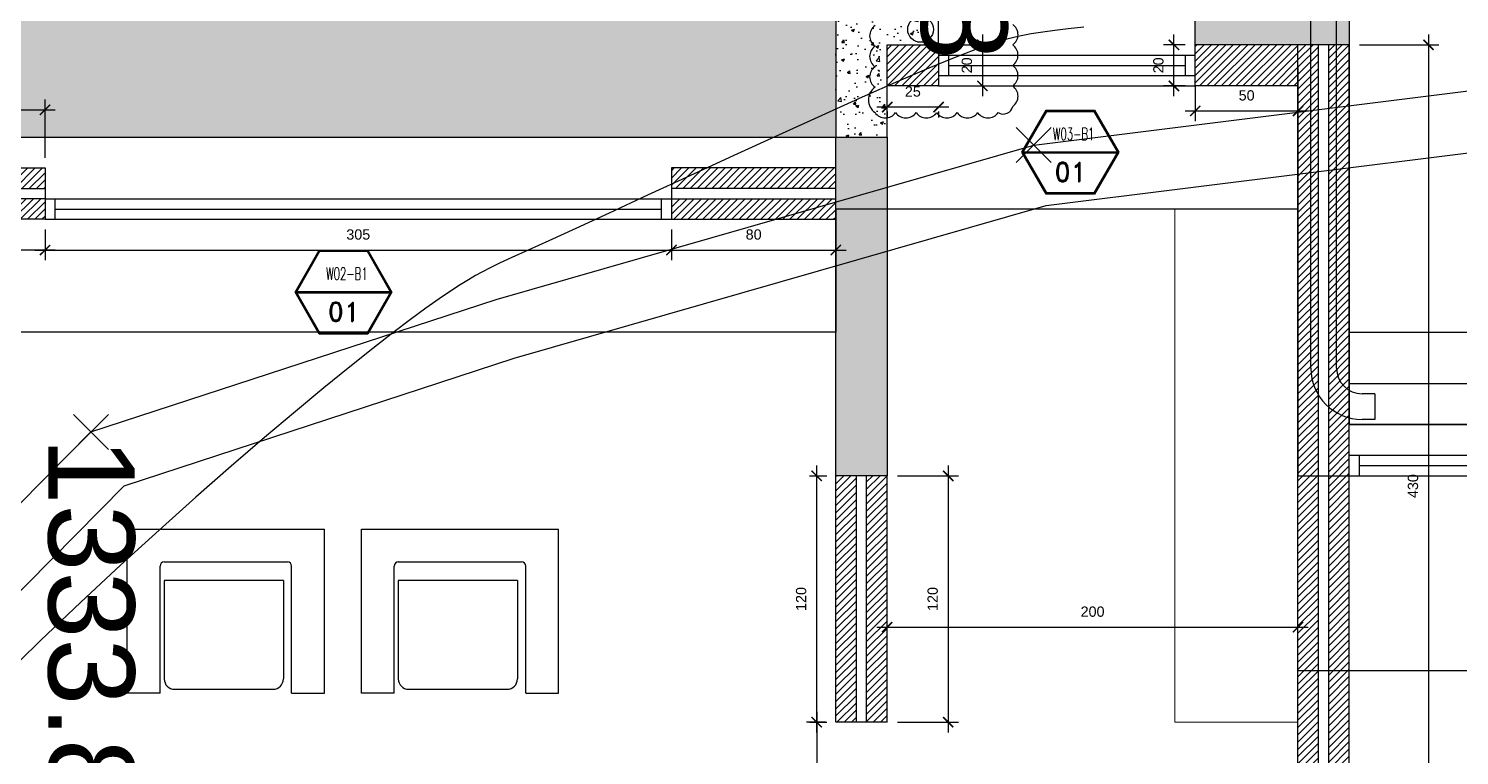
# Model space of a CAD drawing. Header units: centimetres. Extents: x 96271 to 179142, y 9855 to 112216.
# Drawn here: x 139344 to 140040, y 82474 to 82828 of the extents above; entities that cross this region are included whole.
import ezdxf
from ezdxf.enums import TextEntityAlignment as Align

# ---------------------------------------------------------------- set-up
doc = ezdxf.new("R2010")
doc.units = ezdxf.units.CM
doc.header["$LTSCALE"] = 100
doc.header["$MEASUREMENT"] = 0
doc.header["$PDSIZE"] = 0.2
doc.layers.get('0').update_dxf_attribs({"linetype": 'CONTINUOUS'})
doc.layers.get('DEFPOINTS').update_dxf_attribs({"linetype": 'CONTINUOUS'})
for name, color, linetype in [('A-Dim CMU', 2, 'CONTINUOUS'), ('A-Furn-Free', 32, 'CONTINUOUS'), ('A-Glass-Full', 140, 'CONTINUOUS'), ('A-Patt-CMU', 8, 'CONTINUOUS'), ('A-Patt-Strcr', 8, 'CONTINUOUS'), ('A-Rev Cloud', 80, 'CONTINUOUS'), ('A-Slab limit', 53, 'CONTINUOUS'), ('A-Wall-Full', 5, 'CONTINUOUS'), ('A-Wall-Prht', 2, 'CONTINUOUS'), ('A-Wall-Strctr', 6, 'CONTINUOUS'), ('A-WINDOW-ANOT', 131, 'CONTINUOUS'), ('C-TOPO-MINR', 145, 'CONTINUOUS'), ('jal er', 5, 'CONTINUOUS'), ('M-DR-RW', 30, 'CONTINUOUS'), ('PLANTS', 75, 'CONTINUOUS'), ('V-NODE', 1, 'CONTINUOUS'), ('V-NODE-TEXT', 11, 'CONTINUOUS')]:
    doc.layers.add(name, color=color, linetype=linetype)
doc.layers.add('cadre', color=7, linetype='CONTINUOUS', lineweight=0)
doc.layers.add('sanitaires', color=150, linetype='CONTINUOUS', lineweight=0)
doc.styles.add('I', font='ITALICC.SHX')
doc.styles.add('ROMAND', font='romand.shx', dxfattribs={"height": 10})
doc.styles.get("Standard").update_dxf_attribs({"font": 'arial.ttf'})
doc.dimstyles.new('1-50', dxfattribs={"dimtxt": 11.25, "dimasz": 5, "dimexe": 5, "dimexo": 5, "dimgap": 5, "dimtad": 1, "dimdec": 1, "dimrnd": 0.5, "dimzin": 12, "dimdsep": 46, "dimtxsty": 'Standard', "dimblk": 'ARCHTICK', "dimcen": 0.09, "dimdle": 5, "dimadec": 0, "dimazin": 3, "dimtfac": 1, "dimtdec": 1, "dimtix": 1, "dimtofl": 0, "dimtmove": 1, "dimatfit": 3, "dimfxl": 5, "dimtolj": 1, "dimtzin": 0, "dimarcsym": 0})
pattern_1 = [(225, (149663.1543, 69378.0145), (1.76776695, -1.76776695), [])]

# ---------------------------------------------------------------- blocks, each defined once
blk = doc.blocks.new('A$C5EE75B5F')
at = {"layer": 'C-TOPO-MINR', "linetype": 'Continuous', "lineweight": -3}
blk.add_lwpolyline([(68.6854, 39.3924), (68.6935, 39.3161), (68.701, 39.2505), (68.7086, 39.1918), (68.7172, 39.1361), (68.7283, 39.0793), (68.7437, 39.0174), (68.7653, 38.9464), (68.7947, 38.8621), (68.8337, 38.7606), (68.8842, 38.6377), (68.9479, 38.4894), (69.0256, 38.3136), (69.1145, 38.1162), (69.2106, 37.9051), (69.3101, 37.6881), (69.4092, 37.4731), (69.504, 37.2679), (69.5906, 37.0805), (69.6653, 36.9186), (69.7251, 36.7881), (69.7717, 36.686), (69.8075, 36.6075), (69.8352, 36.5477), (69.8572, 36.5016), (69.8762, 36.4642), (69.8947, 36.4307), (69.9153, 36.396), (69.9403, 36.356), (69.971, 36.3089), (70.0087, 36.2536), (70.0543, 36.1891), (70.1091, 36.1144), (70.1741, 36.0284), (70.2506, 35.93), (70.3395, 35.8183), (70.4418, 35.6925), (70.5571, 35.5535), (70.6848, 35.4025), (70.8242, 35.2406), (70.9746, 35.0692), (71.1355, 34.8894), (71.3061, 34.7024), (71.4859, 34.5094), (71.6738, 34.3121), (71.8677, 34.1131)], dxfattribs=at)
at = {"layer": 'jal er', "elevation": 1333.83, "flags": 128}
for points in [[(74.178, 31.6029), (72.896, 32.3489), (70.657, 34.5579), (70.011, 36.5309), (69.259, 39.1479), (68.838, 42.5239), (68.888, 46.9879), (69.769, 50.9039), (70.676, 53.8719)], [(74.3289, 31.8622), (73.0797, 32.5891), (70.9195, 34.7204), (70.2979, 36.619), (69.5538, 39.2083), (69.1382, 42.5409), (69.1877, 46.9529), (70.0592, 50.827), (70.9629, 53.7842)]]:
    blk.add_lwpolyline(points, dxfattribs=at)
at = {"layer": 'V-NODE', "color": 7, "lineweight": -2}
for p, q in [((69.1742, 39.0631, 1335.505), (69.3439, 39.2328, 1335.505)), ((69.1742, 39.2328, 1335.505), (69.3439, 39.0631, 1335.505)), ((69.2421, 39.1309, 1334.183), (69.276, 39.1649, 1334.183)), ((69.2421, 39.1649, 1334.183), (69.276, 39.1309, 1334.183)), ((70.5722, 34.4731, 1335.505), (70.7419, 34.6428, 1335.505)), ((70.5722, 34.6428, 1335.505), (70.7419, 34.4731, 1335.505)), ((70.6401, 34.5409, 1333.881), (70.674, 34.5749, 1333.881)), ((70.6401, 34.5749, 1333.881), (70.674, 34.5409, 1333.881))]:
    blk.add_line(p, q, dxfattribs=at)
at = {"layer": 'cadre', "style": 'I', "flags": 4}
blk.add_attdef('NORD', text='', height=0.27, rotation=272.48913, dxfattribs=at).set_placement((17.2349, 54.4223), align=Align.MIDDLE)
blk.add_attdef('NORD', text='', height=0.27, rotation=272.48913, dxfattribs=at).set_placement((17.2349, 54.4223), align=Align.MIDDLE)
at = {"layer": 'V-NODE-TEXT', "color": 3, "linetype": 'ByBlock', "char_height": 0.42, "attachment_point": 4}
for s, insert in [('1334.18', (66.7237, 38.8067)), ('1333.88', (70.684, 34.5579))]:
    blk.add_mtext(s, dxfattribs=dict(at, insert=insert))
blk = doc.blocks.new('_ArchTick')
at = {"color": 0, "linetype": 'ByBlock', "const_width": 0.15}
blk.add_lwpolyline([(-0.5, -0.5), (0.5, 0.5)], dxfattribs=at)
blk = doc.blocks.new('*D1430')
at = {"layer": 'A-Dim CMU', "color": 0, "lineweight": -2, "transparency": 16777216}
for p, q in [((139727.24, 82485.33), (139727.24, 82615.33)), ((139723.67, 82610.33), (139732.24, 82610.33)), ((139723.67, 82490.33), (139732.24, 82490.33))]:
    blk.add_line(p, q, dxfattribs=at)
at = {"layer": 'DEFPOINTS', "color": 0, "transparency": 16777216}
for p in [(139718.67, 82610.33), (139727.24, 82610.33), (139718.67, 82490.33)]:
    blk.add_point(p, dxfattribs=at)
at = {"layer": 'A-Dim CMU', "color": 0, "lineweight": -2, "transparency": 16777216, "xscale": 5, "yscale": 5, "zscale": 5}
for p, rotation in [((139727.24, 82610.33), 90), ((139727.24, 82490.33), 270)]:
    blk.add_blockref('_ArchTick', p, dxfattribs=dict(at, rotation=rotation))
at = {"layer": 'A-Dim CMU', "color": 0, "transparency": 16777216, "insert": (139719.69, 82550.33), "char_height": 5, "attachment_point": 5, "rotation": 90}
blk.add_mtext('\\A1;120', dxfattribs=at)
blk = doc.blocks.new('*D1440')
at = {"layer": 'A-Dim CMU', "color": 0, "lineweight": -2, "transparency": 16777216}
for p, q in [((139351.56, 82730.33), (139351.56, 82715.35)), ((139656.56, 82730.33), (139656.56, 82715.35)), ((139346.56, 82720.35), (139661.56, 82720.35))]:
    blk.add_line(p, q, dxfattribs=at)
at = {"layer": 'DEFPOINTS', "color": 0, "transparency": 16777216}
for p in [(139351.56, 82735.33), (139656.56, 82735.33), (139656.56, 82720.35)]:
    blk.add_point(p, dxfattribs=at)
at = {"layer": 'A-Dim CMU', "color": 0, "lineweight": -2, "transparency": 16777216, "xscale": 5, "yscale": 5, "zscale": 5, "rotation": 180}
blk.add_blockref('_ArchTick', (139351.56, 82720.35), dxfattribs=at)
at = {"layer": 'A-Dim CMU', "color": 0, "lineweight": -2, "transparency": 16777216, "xscale": 5, "yscale": 5, "zscale": 5}
blk.add_blockref('_ArchTick', (139656.56, 82720.35), dxfattribs=at)
at = {"layer": 'A-Dim CMU', "color": 0, "transparency": 16777216, "insert": (139504.06, 82727.9), "char_height": 5, "attachment_point": 5}
blk.add_mtext('\\A1;305', dxfattribs=at)
blk = doc.blocks.new('*D1441')
at = {"layer": 'A-Dim CMU', "color": 0, "lineweight": -2, "transparency": 16777216}
for p, q in [((139656.56, 82730.33), (139656.56, 82715.35)), ((139736.56, 82730.33), (139736.56, 82715.35)), ((139651.56, 82720.35), (139741.56, 82720.35))]:
    blk.add_line(p, q, dxfattribs=at)
at = {"layer": 'DEFPOINTS', "color": 0, "transparency": 16777216}
for p in [(139656.56, 82735.33), (139736.56, 82735.33), (139736.56, 82720.35)]:
    blk.add_point(p, dxfattribs=at)
at = {"layer": 'A-Dim CMU', "color": 0, "lineweight": -2, "transparency": 16777216, "xscale": 5, "yscale": 5, "zscale": 5, "rotation": 180}
blk.add_blockref('_ArchTick', (139656.56, 82720.35), dxfattribs=at)
at = {"layer": 'A-Dim CMU', "color": 0, "lineweight": -2, "transparency": 16777216, "xscale": 5, "yscale": 5, "zscale": 5}
blk.add_blockref('_ArchTick', (139736.56, 82720.35), dxfattribs=at)
at = {"layer": 'A-Dim CMU', "color": 0, "transparency": 16777216, "insert": (139696.56, 82727.9), "char_height": 5, "attachment_point": 5}
blk.add_mtext('\\A1;80', dxfattribs=at)
blk = doc.blocks.new('*D1419')
at = {"layer": 'A-Dim CMU', "color": 0, "lineweight": -2, "transparency": 16777216}
for p, q in [((139911.56, 82800.33), (139911.56, 82783.12)), ((139961.56, 82800.33), (139961.56, 82783.12)), ((139906.56, 82788.12), (139966.56, 82788.12))]:
    blk.add_line(p, q, dxfattribs=at)
at = {"layer": 'DEFPOINTS', "color": 0, "transparency": 16777216}
for p in [(139911.56, 82805.33), (139961.56, 82805.33), (139961.56, 82788.12)]:
    blk.add_point(p, dxfattribs=at)
at = {"layer": 'A-Dim CMU', "color": 0, "lineweight": -2, "transparency": 16777216, "xscale": 5, "yscale": 5, "zscale": 5, "rotation": 180}
blk.add_blockref('_ArchTick', (139911.56, 82788.12), dxfattribs=at)
at = {"layer": 'A-Dim CMU', "color": 0, "lineweight": -2, "transparency": 16777216, "xscale": 5, "yscale": 5, "zscale": 5}
blk.add_blockref('_ArchTick', (139961.56, 82788.12), dxfattribs=at)
at = {"layer": 'A-Dim CMU', "color": 0, "transparency": 16777216, "insert": (139936.56, 82795.67), "char_height": 5, "attachment_point": 5}
blk.add_mtext('\\A1;50', dxfattribs=at)
blk = doc.blocks.new('*D1420')
at = {"layer": 'A-Dim CMU', "color": 0, "lineweight": -2, "transparency": 16777216}
for p, q in [((139901.17, 82795.33), (139901.17, 82825.33)), ((139906.56, 82820.33), (139896.17, 82820.33)), ((139906.56, 82800.33), (139896.17, 82800.33))]:
    blk.add_line(p, q, dxfattribs=at)
at = {"layer": 'DEFPOINTS', "color": 0, "transparency": 16777216}
for p in [(139901.17, 82820.33), (139911.56, 82820.33), (139911.56, 82800.33)]:
    blk.add_point(p, dxfattribs=at)
at = {"layer": 'A-Dim CMU', "color": 0, "lineweight": -2, "transparency": 16777216, "xscale": 5, "yscale": 5, "zscale": 5}
for p, rotation in [((139901.17, 82820.33), 90), ((139901.17, 82800.33), 270)]:
    blk.add_blockref('_ArchTick', p, dxfattribs=dict(at, rotation=rotation))
at = {"layer": 'A-Dim CMU', "color": 0, "transparency": 16777216, "insert": (139893.62, 82810.33), "char_height": 5, "attachment_point": 5, "rotation": 90}
blk.add_mtext('\\A1;20', dxfattribs=at)
blk = doc.blocks.new('*D1421')
at = {"layer": 'A-Dim CMU', "color": 0, "lineweight": -2, "transparency": 16777216}
for p, q in [((139807.91, 82825.33), (139807.91, 82795.33)), ((139791.56, 82820.33), (139812.91, 82820.33)), ((139791.56, 82800.33), (139812.91, 82800.33))]:
    blk.add_line(p, q, dxfattribs=at)
at = {"layer": 'DEFPOINTS', "color": 0, "transparency": 16777216}
for p in [(139786.56, 82820.33), (139786.56, 82800.33), (139807.91, 82800.33)]:
    blk.add_point(p, dxfattribs=at)
at = {"layer": 'A-Dim CMU', "color": 0, "lineweight": -2, "transparency": 16777216, "xscale": 5, "yscale": 5, "zscale": 5}
for p, rotation in [((139807.91, 82820.33), 90), ((139807.91, 82800.33), 270)]:
    blk.add_blockref('_ArchTick', p, dxfattribs=dict(at, rotation=rotation))
at = {"layer": 'A-Dim CMU', "color": 0, "transparency": 16777216, "insert": (139800.36, 82810.33), "char_height": 5, "attachment_point": 5, "rotation": 90}
blk.add_mtext('\\A1;20', dxfattribs=at)
blk = doc.blocks.new('*D1422')
at = {"layer": 'A-Dim CMU', "color": 0, "lineweight": -2, "transparency": 16777216}
for p, q in [((139791.56, 82790.01), (139756.56, 82790.01)), ((139761.56, 82787.91), (139761.56, 82785.01)), ((139786.56, 82787.91), (139786.56, 82785.01))]:
    blk.add_line(p, q, dxfattribs=at)
at = {"layer": 'DEFPOINTS', "color": 0, "transparency": 16777216}
for p in [(139761.56, 82792.91), (139761.56, 82790.01), (139786.56, 82792.91)]:
    blk.add_point(p, dxfattribs=at)
at = {"layer": 'A-Dim CMU', "color": 0, "lineweight": -2, "transparency": 16777216, "xscale": 5, "yscale": 5, "zscale": 5, "rotation": 180}
blk.add_blockref('_ArchTick', (139761.56, 82790.01), dxfattribs=at)
at = {"layer": 'A-Dim CMU', "color": 0, "lineweight": -2, "transparency": 16777216, "xscale": 5, "yscale": 5, "zscale": 5}
blk.add_blockref('_ArchTick', (139786.56, 82790.01), dxfattribs=at)
at = {"layer": 'A-Dim CMU', "color": 0, "transparency": 16777216, "insert": (139774.06, 82797.56), "char_height": 5, "attachment_point": 5}
blk.add_mtext('\\A1;25', dxfattribs=at)
blk = doc.blocks.new('*D1457')
at = {"layer": 'A-Dim CMU', "color": 0, "lineweight": -2, "transparency": 16777216}
for p, q in [((139791.28, 82615.33), (139791.28, 82485.33)), ((139766.56, 82610.33), (139796.28, 82610.33)), ((139766.56, 82490.33), (139796.28, 82490.33))]:
    blk.add_line(p, q, dxfattribs=at)
at = {"layer": 'DEFPOINTS', "color": 0, "transparency": 16777216}
for p in [(139761.56, 82610.33), (139761.56, 82490.33), (139791.28, 82490.33)]:
    blk.add_point(p, dxfattribs=at)
at = {"layer": 'A-Dim CMU', "color": 0, "lineweight": -2, "transparency": 16777216, "xscale": 5, "yscale": 5, "zscale": 5}
for p, rotation in [((139791.28, 82610.33), 90), ((139791.28, 82490.33), 270)]:
    blk.add_blockref('_ArchTick', p, dxfattribs=dict(at, rotation=rotation))
at = {"layer": 'A-Dim CMU', "color": 0, "transparency": 16777216, "insert": (139783.73, 82550.33), "char_height": 5, "attachment_point": 5, "rotation": 90}
blk.add_mtext('\\A1;120', dxfattribs=at)
blk = doc.blocks.new('*D1458')
at = {"layer": 'A-Dim CMU', "color": 0, "lineweight": -2, "transparency": 16777216}
for p, q in [((139761.56, 82495.33), (139761.56, 82541.58)), ((139961.56, 82495.33), (139961.56, 82541.58)), ((139756.56, 82536.58), (139966.56, 82536.58))]:
    blk.add_line(p, q, dxfattribs=at)
at = {"layer": 'DEFPOINTS', "color": 0, "transparency": 16777216}
for p in [(139961.56, 82536.58), (139761.56, 82490.33), (139961.56, 82490.33)]:
    blk.add_point(p, dxfattribs=at)
at = {"layer": 'A-Dim CMU', "color": 0, "lineweight": -2, "transparency": 16777216, "xscale": 5, "yscale": 5, "zscale": 5, "rotation": 180}
blk.add_blockref('_ArchTick', (139761.56, 82536.58), dxfattribs=at)
at = {"layer": 'A-Dim CMU', "color": 0, "lineweight": -2, "transparency": 16777216, "xscale": 5, "yscale": 5, "zscale": 5}
blk.add_blockref('_ArchTick', (139961.56, 82536.58), dxfattribs=at)
at = {"layer": 'A-Dim CMU', "color": 0, "transparency": 16777216, "insert": (139861.56, 82544.14), "char_height": 5, "attachment_point": 5}
blk.add_mtext('\\A1;200', dxfattribs=at)
blk = doc.blocks.new('*D1459')
at = {"layer": 'A-Dim CMU', "color": 0, "lineweight": -2, "transparency": 16777216}
for p, q in [((140025.13, 82825.33), (140025.13, 82385.33)), ((139991.56, 82820.33), (140030.13, 82820.33)), ((139991.56, 82390.33), (140030.13, 82390.33))]:
    blk.add_line(p, q, dxfattribs=at)
at = {"layer": 'DEFPOINTS', "color": 0, "transparency": 16777216}
for p in [(139986.56, 82820.33), (139986.56, 82390.33), (140025.13, 82390.33)]:
    blk.add_point(p, dxfattribs=at)
at = {"layer": 'A-Dim CMU', "color": 0, "lineweight": -2, "transparency": 16777216, "xscale": 5, "yscale": 5, "zscale": 5}
for p, rotation in [((140025.13, 82820.33), 90), ((140025.13, 82390.33), 270)]:
    blk.add_blockref('_ArchTick', p, dxfattribs=dict(at, rotation=rotation))
at = {"layer": 'A-Dim CMU', "color": 0, "transparency": 16777216, "insert": (140017.58, 82605.33), "char_height": 5, "attachment_point": 5, "rotation": 90}
blk.add_mtext('\\A1;430', dxfattribs=at)
blk = doc.blocks.new('*D1460')
at = {"layer": 'A-Dim CMU', "color": 0, "lineweight": -2, "transparency": 16777216}
for p, q in [((139731.56, 82490.33), (139722.24, 82490.33)), ((139727.24, 82495.33), (139727.24, 82260.33)), ((139731.56, 82265.33), (139722.24, 82265.33))]:
    blk.add_line(p, q, dxfattribs=at)
at = {"layer": 'DEFPOINTS', "color": 0, "transparency": 16777216}
for p in [(139736.56, 82490.33), (139727.24, 82265.33), (139736.56, 82265.33)]:
    blk.add_point(p, dxfattribs=at)
at = {"layer": 'A-Dim CMU', "color": 0, "lineweight": -2, "transparency": 16777216, "xscale": 5, "yscale": 5, "zscale": 5}
for p, rotation in [((139727.24, 82490.33), 90), ((139727.24, 82265.33), 270)]:
    blk.add_blockref('_ArchTick', p, dxfattribs=dict(at, rotation=rotation))
at = {"layer": 'A-Dim CMU', "color": 0, "transparency": 16777216, "insert": (139719.69, 82377.83), "char_height": 5, "attachment_point": 5, "rotation": 90}
blk.add_mtext('\\A1;225', dxfattribs=at)
blk = doc.blocks.new('WINDOW-TAGS')
at = {"color": 4}
for p, q in [((231, 535), (1283, 535)), ((231, 528), (1283, 528)), ((231, 521), (1283, 521))]:
    blk.add_line(p, q, dxfattribs=at)
for points in [[(1299, 528), (1028, 997), (486, 997), (215, 528), (486, 58), (1028, 58)], [(1291, 528), (1024, 990), (490, 990), (223, 528), (490, 65), (1024, 65)], [(1283, 528), (1020, 983), (494, 983), (231, 528), (494, 72), (1020, 72)]]:
    blk.add_lwpolyline(points, close=True, dxfattribs=at)
at = {"color": 4, "style": 'ROMAND'}
for tag, p in [('LEVEL', (761, 644)), ('WINDOW-NO', (871, 199))]:
    blk.add_attdef(tag, text='', height=210, dxfattribs=at).set_placement(p, align=Align.CENTER)
blk = doc.blocks.new('*D1465')
at = {"layer": 'A-Dim CMU', "color": 0, "lineweight": -2, "transparency": 16777216}
for p, q in [((139256.56, 82730.33), (139256.56, 82715.35)), ((139351.56, 82730.33), (139351.56, 82715.35)), ((139356.56, 82720.35), (139251.56, 82720.35))]:
    blk.add_line(p, q, dxfattribs=at)
at = {"layer": 'DEFPOINTS', "color": 0, "transparency": 16777216}
for p in [(139256.56, 82735.33), (139351.56, 82735.33), (139256.56, 82720.35)]:
    blk.add_point(p, dxfattribs=at)
at = {"layer": 'A-Dim CMU', "color": 0, "lineweight": -2, "transparency": 16777216, "xscale": 5, "yscale": 5, "zscale": 5}
for p, rotation in [((139256.56, 82720.35), 179.9999999998508), ((139351.56, 82720.35), 359.9999999998508)]:
    blk.add_blockref('_ArchTick', p, dxfattribs=dict(at, rotation=rotation))
at = {"layer": 'A-Dim CMU', "color": 0, "transparency": 16777216, "insert": (139304.06, 82727.9), "char_height": 5, "attachment_point": 5}
blk.add_mtext('\\A1;95', dxfattribs=at)
blk = doc.blocks.new('*D1393')
at = {"layer": 'A-Dim CMU', "color": 0, "lineweight": -2, "transparency": 16777216}
for p, q in [((139151.56, 82765.33), (139151.56, 82793.67)), ((139351.56, 82765.33), (139351.56, 82793.67)), ((139146.56, 82788.67), (139356.56, 82788.67))]:
    blk.add_line(p, q, dxfattribs=at)
at = {"layer": 'DEFPOINTS', "color": 0, "transparency": 16777216}
for p in [(139351.56, 82788.67), (139151.56, 82760.33), (139351.56, 82760.33)]:
    blk.add_point(p, dxfattribs=at)
at = {"layer": 'A-Dim CMU', "color": 0, "lineweight": -2, "transparency": 16777216, "xscale": 5, "yscale": 5, "zscale": 5, "rotation": 180}
blk.add_blockref('_ArchTick', (139151.56, 82788.67), dxfattribs=at)
at = {"layer": 'A-Dim CMU', "color": 0, "lineweight": -2, "transparency": 16777216, "xscale": 5, "yscale": 5, "zscale": 5}
blk.add_blockref('_ArchTick', (139351.56, 82788.67), dxfattribs=at)
at = {"layer": 'A-Dim CMU', "color": 0, "transparency": 16777216, "insert": (139251.56, 82796.22), "char_height": 5, "attachment_point": 5}
blk.add_mtext('\\A1;200', dxfattribs=at)

msp = doc.modelspace()

# ---------------------------------------------------------------- hatches: boundary and pattern name
at = {"layer": 'A-Patt-CMU'}
h = msp.add_hatch(dxfattribs=at)
h.set_pattern_fill('ANSI31', color=256, scale=20, angle=180)
h.set_pattern_definition(pattern_1)
h.paths.add_polyline_path([(139786.559, 82820.329), (139761.559, 82820.329), (139761.559, 82800.329), (139786.559, 82800.329)])
h = msp.add_hatch(dxfattribs=at)
h.set_pattern_fill('ANSI31', color=256, scale=20, angle=180)
h.set_pattern_definition(pattern_1)
h.paths.add_polyline_path([(139767.77, 82483.317), (139761.559, 82483.317)])
h.paths.add_polyline_path([(139976.559, 82820.329), (139976.559, 82390.329), (139986.559, 82390.329), (139986.559, 82820.329)])
h.paths.add_polyline_path([(139971.559, 82390.329), (139971.559, 82820.329), (139961.559, 82820.329), (139961.559, 82390.329)])
h = msp.add_hatch(dxfattribs=at)
h.set_pattern_fill('ANSI31', color=256, scale=20, angle=180)
h.set_pattern_definition(pattern_1)
h.paths.add_polyline_path([(139961.559, 82820.329), (139911.559, 82820.329), (139911.559, 82800.329), (139961.559, 82800.329)])
h = msp.add_hatch(dxfattribs=at)
h.set_pattern_fill('ANSI31', color=256, scale=20, angle=180)
h.set_pattern_definition(pattern_1)
h.paths.add_polyline_path([(139151.559, 82750.329), (139351.559, 82750.329), (139351.559, 82760.329), (139151.559, 82760.329)])
h.paths.add_polyline_path([(139656.559, 82750.329), (139736.559, 82750.329), (139736.559, 82760.329), (139656.559, 82760.329)])
h.paths.add_polyline_path([(139736.559, 82745.329), (139656.559, 82745.329), (139656.559, 82735.329), (139736.559, 82735.329)])
h.paths.add_polyline_path([(139256.559, 82745.329), (139256.559, 82735.329), (139351.559, 82735.329), (139351.559, 82745.329)])
h.paths.add_polyline_path([(139241.559, 82735.329), (139241.559, 82745.329), (139151.559, 82745.329), (139151.559, 82735.329)])
h = msp.add_hatch(dxfattribs=at)
h.set_pattern_fill('ANSI31', color=256, scale=20, angle=180)
h.set_pattern_definition([(225, (136004.5307, 69378.0145), (1.76776695, -1.76776695), [])])
h.paths.add_polyline_path([(139256.559, 82745.329), (139241.559, 82745.329), (139241.559, 82665.329), (139256.559, 82665.329)])
h.paths.add_polyline_path([(139986.559, 82350.329), (139976.559, 82350.329), (139976.559, 82125.329), (139986.559, 82125.329)])
h.paths.add_polyline_path([(139861.559, 81715.329), (139761.559, 81715.329), (139761.559, 81700.329), (139861.559, 81700.329)])
h.paths.add_polyline_path([(139961.559, 81715.329), (139951.559, 81715.329), (139951.559, 81700.329), (139961.559, 81700.329)])
h.paths.add_polyline_path([(139996.559, 81885.329), (139986.559, 81885.329), (139986.559, 81870.329), (139996.559, 81870.329)])
h.paths.add_polyline_path([(139961.559, 81460.329), (139921.559, 81460.329), (139921.559, 81445.329), (139961.559, 81445.329)])
h.paths.add_polyline_path([(140221.559, 81285.329), (140161.559, 81285.329), (140161.559, 81275.329), (140221.559, 81275.329)])
h.paths.add_polyline_path([(140391.559, 82070.329), (140391.559, 82060.329), (140461.559, 82060.329), (140461.559, 82070.329)])
h.paths.add_polyline_path([(140391.559, 82030.329), (140401.559, 82030.329), (140401.559, 82060.329), (140391.559, 82060.329)])
h.paths.add_polyline_path([(140391.559, 81940.329), (140496.559, 81940.329), (140496.559, 81950.329), (140401.559, 81950.329), (140401.559, 81970.329), (140391.559, 81970.329)])
h.paths.add_polyline_path([(139746.559, 82490.329), (139746.559, 82610.329), (139736.559, 82610.329), (139736.559, 82490.329)])
h.paths.add_polyline_path([(139751.559, 82610.329), (139751.559, 82490.329), (139761.559, 82490.329), (139761.559, 82610.329)])
h.paths.add_polyline_path([(139596.559, 81945.372), (139596.559, 81875.329), (139601.559, 81875.329), (139601.559, 81860.329), (139426.559, 81860.329), (139426.559, 82110.351), (138936.559, 82110.351), (138936.559, 82100.329), (139416.559, 82100.372), (139416.559, 81850.329), (139611.559, 81850.329), (139611.559, 81945.372)])
h.paths.add_polyline_path([(139596.559, 81865.329), (139596.559, 81875.329), (139441.559, 81875.329), (139441.559, 82110.372), (139596.559, 82110.372), (139596.559, 82025.372), (139611.559, 82025.372), (139611.559, 82125.372), (139256.559, 82125.372), (139256.559, 82575.329), (139241.559, 82575.329), (139241.559, 82125.343), (138936.559, 82125.343), (138936.559, 82115.351), (139431.559, 82115.351), (139431.559, 81865.329)])
h.paths.add_polyline_path([(139961.559, 82265.329), (139971.548, 82265.329), (139971.548, 82350.329), (139961.559, 82350.329)])
h.paths.add_polyline_path([(139971.548, 82240.329), (139961.559, 82240.329), (139961.559, 82125.329), (139971.548, 82125.329)])
h.paths.add_polyline_path([(139746.559, 81630.34), (139746.559, 81670.329), (139736.559, 81670.329), (139736.559, 81630.34)])
h.paths.add_polyline_path([(139751.559, 81670.329), (139751.559, 81630.329), (139761.559, 81630.329), (139761.559, 81670.329)])
h.paths.add_polyline_path([(139746.559, 81510.34), (139736.559, 81510.34), (139736.559, 81315.329), (139746.559, 81315.329)])
h.paths.add_polyline_path([(139751.559, 81460.329), (139761.559, 81460.329), (139761.559, 81510.34), (139751.559, 81510.34)])
h.paths.add_polyline_path([(139761.559, 81445.329), (139751.559, 81445.329), (139751.559, 81315.329), (139761.559, 81315.329)])
at = {"layer": 'A-Patt-Strcr'}
h = msp.add_hatch(dxfattribs=at)
h.set_pattern_fill('AR-CONC', color=256, scale=2)
h.set_pattern_definition([(50, (129598.393, 77124.047), (14.345204, -1.255043), [1.5, -16.5]), (355, (129598.393, 77124.047), (-2.775027, 15.043843), [1.2, -13.2]), (100.45144, (129599.589, 77123.942), (11.570177, 13.7888), [1.274804, -14.022842]), (46.1842, (129598.393, 77128.047), (21.344827, -3.310386), [2.25, -24.75]), (96.63564, (129600.172, 77127.77), (18.69324, 19.482372), [1.912207, -21.034275]), (351.18416, (129598.393, 77128.047), (18.69324, 19.482372), [1.8, -19.8]), (21, (129600.393, 77127.047), (11.938141, -8.052378), [1.5, -16.5]), (326, (129600.393, 77127.047), (4.866307, 14.503001), [1.2, -13.2]), (71.45144, (129601.388, 77126.376), (16.804448, 6.450623), [1.274804, -14.022842]), (37.5, (129598.393, 77124.047), (0.2431971, 6.657877), [0, -13.04, 0, -13.4, 0, -13.25]), (7.5, (129598.393, 77124.047), (5.2613907, 7.8882342), [0, -7.64, 0, -12.74, 0, -5.05]), (327.5, (129593.933, 77124.047), (10.6764487, -0.4510974), [0, -5, 0, -15.6, 0, -20.7]), (317.5, (129591.933, 77124.047), (11.6637234, 2.0020996), [0, -6.5, 0, -10.36, 0, -14.7])])
h.paths.add_polyline_path([(139736.559, 81200.329), (139376.559, 81200.329), (139376.559, 81175.329), (139401.559, 81175.329), (139736.559, 81175.329)], flags=17)
h.paths.add_polyline_path([(138901.559, 81670.329), (138876.559, 81670.329), (138876.559, 81270.329), (138901.559, 81270.329)])
h.paths.add_polyline_path([(138901.559, 82775.329), (138876.559, 82775.329), (138876.559, 82180.329), (138901.559, 82180.329)])
edge = h.paths.add_edge_path()
edge.add_line((140486.559, 82835.329), (140486.559, 82810.329))
edge.add_line((140486.559, 82810.329), (140981.46, 82810.329))
edge.add_line((140981.46, 82810.329), (141043.327, 80977.01))
edge.add_line((141043.327, 80977.01), (139866.857, 80980.229))
edge.add_line((139866.857, 80980.229), (139504.72, 80897.76))
edge.add_arc((139826.559, 81175.329), 425, 180, 220.776015, ccw=False)
edge.add_line((139401.559, 81175.329), (139376.559, 81175.329))
edge.add_arc((139826.559, 81175.329), 450, 180, 222.70827)
edge.add_line((139495.892, 80870.11), (139869.634, 80955.221))
edge.add_line((139869.634, 80955.221), (141065.679, 80951.949))
edge.add_line((141065.679, 80951.949), (141005.677, 82835.329))
edge.add_line((141005.677, 82835.329), (140486.559, 82835.329))
h = msp.add_hatch(dxfattribs=at)
h.set_pattern_fill('AR-CONC', color=256, scale=2)
h.set_pattern_definition([(50, (139598.393, 77124.047), (14.345204, -1.255043), [1.5, -16.5]), (355, (139598.393, 77124.047), (-2.775027, 15.043843), [1.2, -13.2]), (100.45144, (139599.589, 77123.942), (11.570177, 13.7888), [1.274804, -14.022842]), (46.1842, (139598.393, 77128.047), (21.344827, -3.310386), [2.25, -24.75]), (96.63564, (139600.172, 77127.77), (18.69324, 19.48237), [1.91221, -21.034275]), (351.18416, (139598.393, 77128.047), (18.69324, 19.48237), [1.8, -19.8]), (21, (139600.393, 77127.047), (11.93814, -8.052378), [1.5, -16.5]), (326, (139600.393, 77127.047), (4.866307, 14.503), [1.2, -13.2]), (71.45144, (139601.388, 77126.376), (16.804448, 6.450623), [1.274804, -14.022842]), (37.5, (139598.393, 77124.047), (0.243197, 6.657877), [0, -13.04, 0, -13.4, 0, -13.25]), (7.5, (139598.393, 77124.047), (5.261391, 7.888234), [0, -7.64, 0, -12.74, 0, -5.05]), (327.5, (139593.933, 77124.047), (10.6764487, -0.4510974), [0, -5, 0, -15.6, 0, -20.7]), (317.5, (139591.933, 77124.047), (11.663723, 2.0021), [0, -6.5, 0, -10.36, 0, -14.7])])
h.paths.add_polyline_path([(139986.559, 82835.329), (139911.559, 82835.329), (139911.559, 82820.329), (139986.559, 82820.329)])
h.paths.add_polyline_path([(139761.559, 82775.329), (139736.559, 82775.329), (139736.559, 82610.329), (139761.559, 82610.329)])
h = msp.add_hatch(dxfattribs=at)
h.set_pattern_fill('AR-CONC', color=256, scale=2)
h.set_pattern_definition([(50, (149598.393, 77119.047), (14.345204, -1.255043), [1.5, -16.5]), (355, (149598.393, 77119.047), (-2.775027, 15.043843), [1.2, -13.2]), (100.45144, (149599.589, 77118.942), (11.570177, 13.7888), [1.274804, -14.022842]), (46.1842, (149598.393, 77123.047), (21.344827, -3.310386), [2.25, -24.75]), (96.63564, (149600.172, 77122.77), (18.69324, 19.482372), [1.912207, -21.034275]), (351.18416, (149598.393, 77123.047), (18.69324, 19.48237), [1.8, -19.8]), (21, (149600.393, 77122.047), (11.938141, -8.052378), [1.5, -16.5]), (326, (149600.393, 77122.047), (4.866307, 14.503), [1.2, -13.2]), (71.45144, (149601.388, 77121.376), (16.804448, 6.450623), [1.274804, -14.022842]), (37.5, (149598.393, 77119.047), (0.243197, 6.657877), [0, -13.04, 0, -13.4, 0, -13.25]), (7.5, (149598.393, 77119.047), (5.2613907, 7.8882342), [0, -7.64, 0, -12.74, 0, -5.05]), (327.5, (149593.933, 77119.047), (10.6764487, -0.4510974), [0, -5, 0, -15.6, 0, -20.7]), (317.5, (149591.933, 77119.047), (11.6637234, 2.0021), [0, -6.5, 0, -10.36, 0, -14.7])])
h.paths.add_polyline_path([(139786.559, 82835.329), (139736.559, 82835.329), (139736.559, 82775.329), (139761.559, 82775.329), (139761.559, 82820.329), (139786.559, 82820.329)])
h = msp.add_hatch(dxfattribs=at)
h.set_pattern_fill('EARTH', color=256, scale=100)
h.set_pattern_definition([(0, (129598.393, 77124.047), (25, 25), [25, -25]), (0, (129598.393, 77133.422), (25, 25), [25, -25]), (0, (129598.393, 77142.797), (25, 25), [25, -25]), (90, (129601.518, 77145.922), (-25, 25), [25, -25]), (90, (129610.893, 77145.922), (-25, 25), [25, -25]), (90, (129620.268, 77145.922), (-25, 25), [25, -25])])
edge = h.paths.add_edge_path()
edge.add_line((139504.72, 80897.76), (139866.857, 80980.229))
edge.add_line((139866.857, 80980.229), (141039.868, 80977.019))
edge.add_line((141039.868, 80977.019), (140981.46, 82810.329))
edge.add_line((140981.46, 82810.329), (140486.559, 82810.329))
edge.add_line((140486.559, 82810.329), (140486.559, 82350.329))
edge.add_line((140486.559, 82350.329), (140486.559, 82125.329))
edge.add_line((140486.559, 82125.329), (140486.559, 82075.329))
edge.add_line((140486.559, 82075.329), (140521.559, 82075.329))
edge.add_line((140521.559, 82075.329), (140521.559, 81870.329))
edge.add_line((140521.559, 81870.329), (140486.559, 81870.329))
edge.add_line((140486.559, 81870.329), (140486.559, 81425.329))
edge.add_line((140486.559, 81425.329), (140246.559, 81425.329))
edge.add_line((140246.559, 81425.329), (140246.559, 81175.329))
edge.add_line((140246.559, 81175.329), (139761.559, 81175.329))
edge.add_line((139761.559, 81175.329), (139401.559, 81175.329))
edge.add_arc((139826.559, 81175.329), 425, 180, 220.776015)
at = {"layer": 'PLANTS'}
h = msp.add_hatch(dxfattribs=at)
h.set_pattern_fill('AR-SAND', color=256, scale=20)
h.set_pattern_definition([(37.5, (149663.154, 69378.014), (-1.259867, 38.536475), [0, -30.4, 0, -34, 0, -32.5]), (7.5, (149663.154, 69378.014), (35.39553, 56.44292), [0, -16.4, 0, -27.4, 0, -10.5]), (327.5, (149638.554, 69378.014), (62.28284, 0.11318), [0, -10, 0, -36, 0, -47]), (317.5, (149638.554, 69378.014), (60.12253, 17.55351), [0, -5, 0, -23.6, 0, -27])])
edge = h.paths.add_edge_path()
edge.add_line((138541.559, 81820.999), (138541.559, 82775.329))
edge.add_line((138541.559, 82775.329), (138901.559, 82775.329))
edge.add_line((138901.559, 82775.329), (138936.559, 82775.329))
edge.add_line((138936.559, 82775.329), (139151.559, 82775.329))
edge.add_line((139151.559, 82775.329), (139211.559, 82775.329))
edge.add_line((139211.559, 82775.329), (139426.559, 82775.329))
edge.add_line((139426.559, 82775.329), (139491.559, 82775.329))
edge.add_line((139491.559, 82775.329), (139706.559, 82775.329))
edge.add_line((139706.559, 82775.329), (139736.559, 82775.329))
edge.add_line((139736.559, 82775.329), (139736.559, 82835.329))
edge.add_line((139736.559, 82835.329), (139941.559, 82835.329))
edge.add_line((139941.559, 82835.329), (139939.518, 83600.319))
edge.add_line((139939.518, 83600.319), (140504.518, 83600.319))
edge.add_line((140504.518, 83600.319), (140505.052, 83400.329))
edge.add_line((140505.052, 83400.329), (140506.559, 83400.329))
edge.add_line((140506.559, 83400.329), (140506.559, 82835.329))
edge.add_line((140506.559, 82835.329), (140980.664, 82835.329))
edge.add_line((140980.664, 82835.329), (140942.274, 84040.329))
edge.add_line((140942.274, 84040.329), (139761.559, 84040.329))
edge.add_line((139761.559, 84040.329), (139761.559, 83625.329))
edge.add_line((139761.559, 83625.329), (138901.559, 83625.329))
edge.add_line((138901.559, 83625.329), (138901.559, 83100.329))
edge.add_line((138901.559, 83100.329), (138201.559, 83100.329))
edge.add_line((138201.559, 83100.329), (138201.559, 81505.183))
edge.add_arc((138661.559, 80820.329), 825, 90, 123.88831, ccw=False)
edge.add_line((138661.559, 81645.329), (138876.559, 81645.329))
edge.add_line((138876.559, 81645.329), (138876.559, 81670.329))
edge.add_line((138876.559, 81670.329), (138876.559, 81819.659))
edge.add_line((138876.559, 81819.659), (138541.559, 81820.999))

# ---------------------------------------------------------------- linework, layer by layer
at = {"layer": 'A-Furn-Free', "linetype": 'ByBlock'}
for p, q in [((139391.577, 82584.372), (139487.577, 82584.372)), ((139391.577, 82504.372), (139391.577, 82584.372)), ((139487.577, 82504.372), (139487.577, 82584.372)), ((139505.559, 82584.372), (139601.559, 82584.372)), ((139505.559, 82504.372), (139505.559, 82584.372)), ((139601.559, 82504.372), (139601.559, 82584.372)), ((139409.577, 82568.372), (139469.577, 82568.372)), ((139523.559, 82568.372), (139583.559, 82568.372)), ((139407.577, 82504.372), (139407.577, 82566.372)), ((139471.577, 82504.372), (139471.577, 82566.372)), ((139521.559, 82504.372), (139521.559, 82566.372)), ((139585.559, 82504.372), (139585.559, 82566.372)), ((139467.577, 82559.372), (139409.577, 82559.372)), ((139409.577, 82559.372), (139409.577, 82511.372)), ((139467.577, 82559.372), (139467.577, 82511.372)), ((139581.559, 82559.372), (139523.559, 82559.372)), ((139523.559, 82559.372), (139523.559, 82511.372)), ((139581.559, 82559.372), (139581.559, 82511.372)), ((139407.577, 82504.372), (139391.577, 82504.372)), ((139414.577, 82506.372), (139462.577, 82506.372)), ((139471.577, 82504.372), (139487.577, 82504.372)), ((139521.559, 82504.372), (139505.559, 82504.372)), ((139528.559, 82506.372), (139576.559, 82506.372)), ((139585.559, 82504.372), (139601.559, 82504.372))]:
    msp.add_line(p, q, dxfattribs=at)
for centre, radius, start, end in [((139409.577, 82566.372), 2, 90, 180), ((139469.577, 82566.372), 2, 360, 90), ((139523.559, 82566.372), 2, 90, 180), ((139583.559, 82566.372), 2, 360, 90), ((139414.577, 82511.372), 5, 180, 270), ((139462.577, 82511.372), 5, 270, 360), ((139528.559, 82511.372), 5, 180, 270), ((139576.559, 82511.372), 5, 270, 360)]:
    msp.add_arc(centre, radius, start, end, dxfattribs=at)
at = {"layer": 'A-Glass-Full'}
for p, q in [((139786.559, 82815.329), (139911.559, 82815.329)), ((139791.559, 82805.329), (139791.559, 82815.329)), ((139791.559, 82810.329), (139906.559, 82810.329)), ((139906.559, 82815.329), (139906.559, 82805.329)), ((139786.559, 82805.329), (139911.559, 82805.329)), ((139351.559, 82745.329), (139656.559, 82745.329)), ((139356.559, 82735.329), (139356.559, 82745.329)), ((139651.559, 82745.329), (139651.559, 82735.329)), ((139351.559, 82735.329), (139656.559, 82735.329)), ((139356.559, 82740.329), (139651.559, 82740.329)), ((139986.559, 82620.329), (140461.559, 82620.329)), ((139991.559, 82610.329), (139991.559, 82620.329)), ((139991.559, 82615.329), (140456.559, 82615.329)), ((139986.559, 82610.329), (140461.559, 82610.329))]:
    msp.add_line(p, q, dxfattribs=at)
at = {"layer": 'A-Rev Cloud'}
for p, q in [((139967.809, 82662.829), (139967.809, 82844.956)), ((139980.309, 82662.829), (139980.309, 82844.956)), ((139999.05, 82650.329), (139992.809, 82650.329)), ((139999.05, 82650.329), (139999.05, 82637.829)), ((139999.05, 82637.829), (139992.809, 82637.829))]:
    msp.add_line(p, q, dxfattribs=at)
msp.add_lwpolyline([(139755.634, 82829.684, 0.5205671), (139755.634, 82819.684, 0.5205671), (139755.634, 82809.684, 0.5205671), (139755.634, 82799.684, 0.5205671), (139755.634, 82787.336, 0.5205671), (139765.634, 82787.336, 0.5205671), (139775.634, 82787.336, 0.5205671), (139785.634, 82787.336, 0.5205671), (139795.634, 82787.336, 0.5205671), (139805.634, 82787.336, 0.5205671), (139815.634, 82787.336, 0.5205671), (139822.688, 82790.282, 0.5205671), (139822.688, 82800.282, 0.5205671), (139822.688, 82810.282, 0.5205671), (139822.688, 82820.282, 0.5205671), (139822.688, 82830.282, 0.5205671)], format="xyb", dxfattribs=at)
for radius in [25, 12.5]:
    msp.add_arc((139992.809, 82662.829), radius, 180, 270, dxfattribs=at)
at = {"layer": 'A-Slab limit'}
msp.add_lwpolyline([(139961.559, 82740.329), (139736.559, 82740.329), (139736.559, 82680.329), (138876.559, 82680.329), (138876.559, 81080.329), (140246.559, 81080.329), (140246.559, 81330.329), (140486.559, 81330.329), (140486.559, 81775.329), (140521.559, 81775.329), (140521.559, 81980.329), (140486.559, 81980.329), (140486.559, 82515.329), (139961.559, 82515.329)], close=True, dxfattribs=at)
at = {"layer": 'A-Wall-Full'}
for p, q in [((139961.559, 82390.329), (139961.559, 82820.329)), ((139971.559, 82390.329), (139971.559, 82820.329)), ((139976.559, 82390.329), (139976.559, 82820.329)), ((139986.559, 82390.329), (139986.559, 82820.329)), ((139736.559, 82490.329), (139736.559, 82610.329)), ((139746.559, 82490.329), (139746.559, 82610.329)), ((139751.559, 82490.329), (139751.559, 82610.329)), ((139761.559, 82490.329), (139761.559, 82610.329)), ((139761.559, 82490.329), (139736.559, 82490.329))]:
    msp.add_line(p, q, dxfattribs=at)
for points in [[(139786.559, 82820.329), (139786.559, 82800.329), (139761.559, 82800.329)], [(139961.559, 82800.329), (139911.559, 82800.329), (139911.559, 82820.329)], [(139241.559, 82735.329), (139151.559, 82735.329), (139151.559, 82760.329), (139351.559, 82760.329), (139351.559, 82735.329), (139256.559, 82735.329)], [(139736.559, 82760.329), (139656.559, 82760.329), (139656.559, 82735.329), (139736.559, 82735.329)], [(139736.559, 82750.329), (139656.559, 82750.329), (139656.559, 82745.329), (139736.559, 82745.329)]]:
    msp.add_lwpolyline(points, dxfattribs=at)
msp.add_lwpolyline([(139151.559, 82750.329), (139351.559, 82750.329), (139351.559, 82745.329), (139151.559, 82745.329)], close=True, dxfattribs=at)
at = {"layer": 'A-Wall-Prht'}
for p, q in [((139986.559, 82835.329), (139986.559, 82635.329)), ((139961.559, 82810.329), (139961.559, 82610.329)), ((139786.559, 82800.329), (139911.559, 82800.329)), ((138901.559, 82775.329), (139736.559, 82775.329)), ((139486.559, 82775.329), (139736.559, 82775.329)), ((139986.559, 82680.329), (140461.559, 82680.329)), ((139986.559, 82655.329), (140461.559, 82655.329)), ((139986.559, 82635.329), (140461.559, 82635.329)), ((140461.559, 82635.329), (139986.559, 82635.329)), ((139961.559, 82610.329), (140461.559, 82610.329))]:
    msp.add_line(p, q, dxfattribs=at)
at = {"layer": 'A-Wall-Strctr'}
msp.add_lwpolyline([(139786.559, 82835.329), (139736.559, 82835.329), (139736.559, 82775.329), (139761.559, 82775.329), (139761.559, 82820.329), (139786.559, 82820.329), (139786.559, 82835.329)], dxfattribs=at)
for points in [[(139911.559, 82835.329), (139986.559, 82835.329), (139986.559, 82820.329), (139911.559, 82820.329)], [(139736.559, 82775.329), (139761.559, 82775.329), (139761.559, 82610.329), (139736.559, 82610.329)]]:
    msp.add_lwpolyline(points, close=True, dxfattribs=at)
at = {"layer": 'M-DR-RW'}
msp.add_circle((139777.809, 82827.829), 6.25, dxfattribs=at)
at = {"layer": 'sanitaires'}
msp.add_line((139901.559, 82490.329), (139961.559, 82490.329), dxfattribs=at)
msp.add_lwpolyline([(139761.559, 82740.329), (139901.559, 82740.329), (139901.559, 82490.329)], dxfattribs=at)

# ---------------------------------------------------------------- block references
at = {"xscale": 100, "yscale": 100, "zscale": 100, "rotation": 270.0000000000001}
msp.add_blockref('A$C5EE75B5F', (135918.102, 89697.42, -134556.2), dxfattribs=at)
at = {"layer": 'A-WINDOW-ANOT'}
ref = msp.add_blockref('WINDOW-TAGS', (139817.727, 82790.975), dxfattribs=dict(at, xscale=-0.04355999999916094, yscale=0.04355999999916094, zscale=0.04355999999916094, rotation=180))
ref.add_attrib('LEVEL', '01', dxfattribs={"layer": '0', "color": 4, "height": 9.1344, "style": 'ROMAND'}).set_placement((139850.885, 82753.802), align=Align.CENTER)
ref.add_attrib('WINDOW-NO', 'W03-B1', (139842.227, 82773.912), dxfattribs={"layer": '0', "color": 4, "height": 6, "style": 'ROMAND', "width": 0.6})
ref = msp.add_blockref('WINDOW-TAGS', (139463.887, 82722.868), dxfattribs=dict(at, xscale=-0.04355999999916094, yscale=0.04355999999916094, zscale=0.04355999999916094, rotation=180))
ref.add_attrib('LEVEL', '01', dxfattribs={"layer": '0', "color": 4, "height": 9.1344, "style": 'ROMAND'}).set_placement((139497.044, 82685.695), align=Align.CENTER)
ref.add_attrib('WINDOW-NO', 'W02-B1', (139488.387, 82705.806), dxfattribs={"layer": '0', "color": 4, "height": 6, "style": 'ROMAND', "width": 0.6})

# ---------------------------------------------------------------- dimensions: what is measured, and where the dimension line sits
at = {"layer": 'A-Dim CMU'}
for p1, p2, distance, picture, middle in [((139786.559, 82820.329), (139786.559, 82800.329), 21.355, '*D1421', (139800.362, 82810.329)), ((139911.559, 82800.329), (139911.559, 82820.329), 10.387, '*D1420', (139893.619, 82810.329)), ((139986.559, 82820.329), (139986.559, 82390.329), 38.575, '*D1459', (140017.58, 82605.329)), ((139911.559, 82805.329), (139961.559, 82805.329), -17.213, '*D1419', (139936.559, 82795.669)), ((139151.559, 82760.329), (139351.559, 82760.329), 28.341, '*D1393', (139251.559, 82796.223)), ((139786.559, 82792.915), (139761.559, 82792.915), 2.903, '*D1422', (139774.059, 82797.565)), ((139351.559, 82735.329), (139256.559, 82735.329), 14.981, '*D1465', (139304.059, 82727.901)), ((139351.559, 82735.329), (139656.559, 82735.329), -14.981, '*D1440', (139504.059, 82727.903)), ((139656.559, 82735.329), (139736.559, 82735.329), -14.981, '*D1441', (139696.559, 82727.901)), ((139718.667, 82490.329), (139718.667, 82610.329), -8.576, '*D1430', (139719.69, 82550.329)), ((139761.559, 82610.329), (139761.559, 82490.329), 29.72, '*D1457', (139783.727, 82550.329)), ((139761.559, 82490.329), (139961.559, 82490.329), 46.255, '*D1458', (139861.559, 82544.137)), ((139736.559, 82490.329), (139736.559, 82265.329), -9.316, '*D1460', (139719.69, 82377.829))]:
    dim = msp.add_aligned_dim(p1=p1, p2=p2, distance=distance, dimstyle='1-50', override={"dimtxt": 5}, dxfattribs=at)
    dim.commit()
    dim.dimension.update_dxf_attribs({"geometry": picture, "text_midpoint": middle})

doc.saveas('drawing.dxf')
